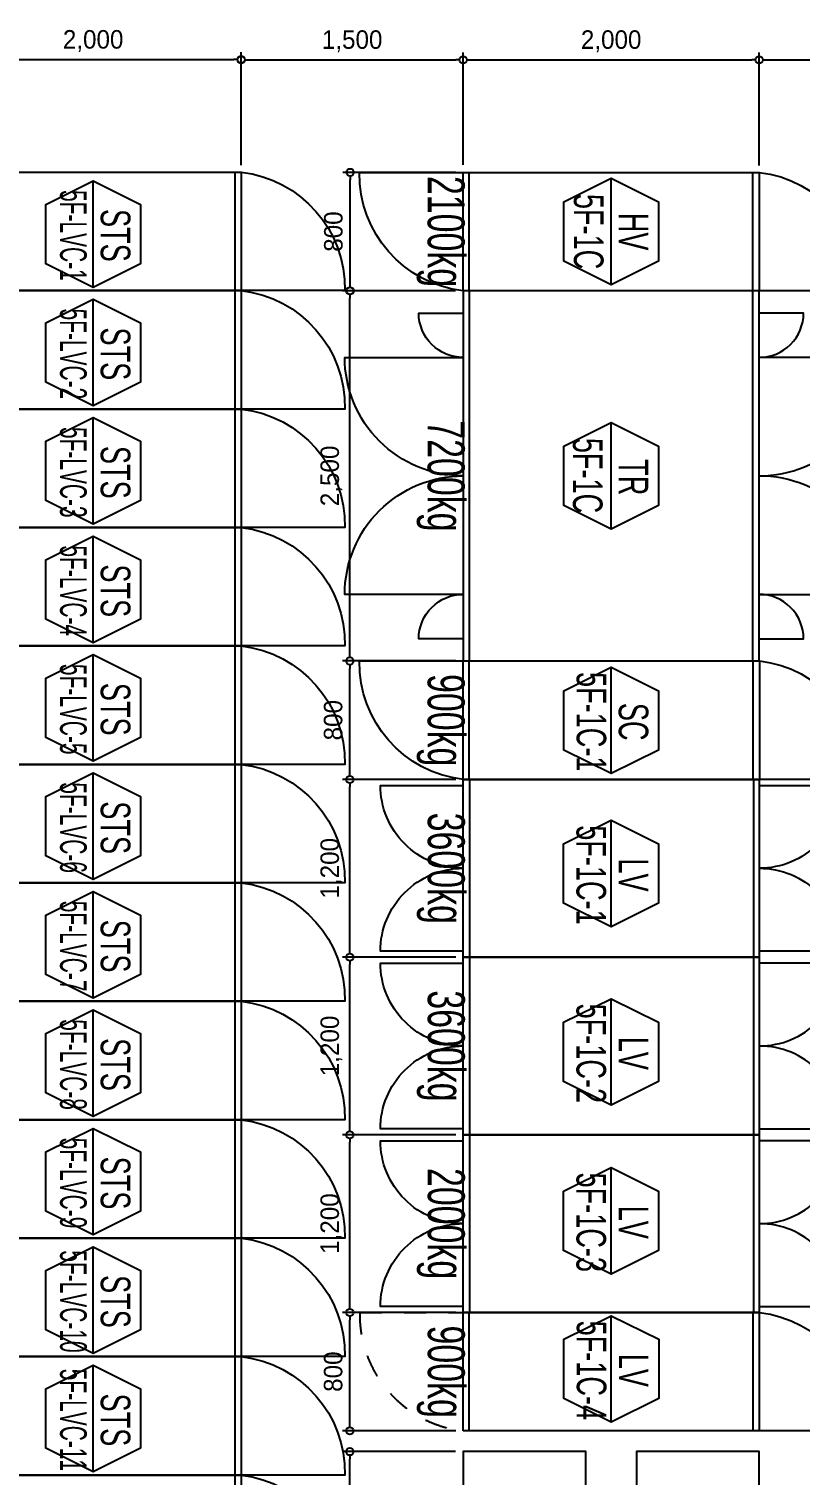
# Model space of a CAD drawing. Header units: millimetres. Extents: x 89978 to 501025, y -351975 to 837171.
# Drawn here: x 322817 to 328028, y 408050 to 417817 of the extents above; entities that cross this region are included whole.
import ezdxf
from ezdxf.enums import TextEntityAlignment as Align

# ---------------------------------------------------------------- set-up
doc = ezdxf.new("R2010")
doc.units = ezdxf.units.MM
doc.header["$LTSCALE"] = 150
doc.linetypes.add('D1', pattern=[3, 1, -1, 1])
doc.layers.get('Defpoints').update_dxf_attribs({"color": 150})
for name, color, linetype in [('------00 Switch Gear', 3, 'Continuous'), ('------00 Switch Gear_Number', 1, 'Continuous'), ('-----36 Dimension', 1, 'Continuous'), ('20251030_전기하중검토', 241, 'Continuous')]:
    doc.layers.add(name, color=color, linetype=linetype)
doc.styles.add('ELEC', font='')
doc.styles.get('ELEC').set_extended_font_data('Dotum')
doc.dimstyles.new('ELEC', dxfattribs={"dimscale": 100, "dimtxt": 2, "dimasz": 1, "dimexe": 2, "dimexo": 1, "dimgap": 1, "dimtad": 1, "dimdec": 0, "dimrnd": 0.25, "dimzin": 9, "dimdsep": 32, "dimlunit": 6, "dimtxsty": 'ELEC', "dimblk": 'Z_DOT', "dimcen": 3, "dimclrd": 7, "dimclre": 7, "dimclrt": 3, "dimadec": 0, "dimazin": 0, "dimtfac": 1, "dimtdec": 0, "dimtix": 1, "dimtmove": 2, "dimatfit": 1, "dimfxl": 1, "dimarcsym": 0})

# ---------------------------------------------------------------- blocks, each defined once
blk = doc.blocks.new('_DOTBLANK')
at = {"color": 0, "linetype": 'ByBlock'}
blk.add_line((-0.5, 0), (-1, 0), dxfattribs=at)
blk.add_circle((0, 0), 0.5, dxfattribs=at)
blk = doc.blocks.new('*D166')
at = {"layer": '-----36 Dimension', "color": 0, "lineweight": -2, "transparency": 16777216}
for p, q in [((327751, 416898.4), (327751, 417659)), ((329251, 416898.4), (329251, 417659)), ((327801, 417609), (329201, 417609))]:
    blk.add_line(p, q, dxfattribs=at)
at = {"layer": 'Defpoints', "color": 0, "transparency": 16777216}
for p in [(329251, 417609), (327751, 416848.4), (329251, 416848.4)]:
    blk.add_point(p, dxfattribs=at)
at = {"layer": '-----36 Dimension', "color": 0, "lineweight": -2, "transparency": 16777216, "xscale": 50, "yscale": 50, "zscale": 50, "rotation": 180}
blk.add_blockref('_DOTBLANK', (327751, 417609), dxfattribs=at)
at = {"layer": '-----36 Dimension', "color": 0, "lineweight": -2, "transparency": 16777216, "xscale": 50, "yscale": 50, "zscale": 50}
blk.add_blockref('_DOTBLANK', (329251, 417609), dxfattribs=at)
at = {"layer": '-----36 Dimension', "color": 0, "transparency": 16777216, "insert": (328501, 417733.6), "char_height": 125, "attachment_point": 5, "style": 'ELEC'}
blk.add_mtext('1,500', dxfattribs=at)
blk = doc.blocks.new('Z_DOT')
for p, q in [((0, -2), (0, 2)), ((-2, 0), (2, 0))]:
    blk.add_line(p, q)
for radius in [2.5, 1.25]:
    blk.add_circle((0, 0), radius)
blk = doc.blocks.new('*D172')
at = {"layer": '-----36 Dimension', "color": 0, "lineweight": -2, "transparency": 16777216}
for p, q in [((325751, 416898.4, 0), (325751, 417659, 0)), ((327751, 416895.2, 0), (327751, 417659, 0)), ((325801, 417609, 0), (327701, 417609, 0))]:
    blk.add_line(p, q, dxfattribs=at)
at = {"layer": 'Defpoints', "color": 0, "transparency": 16777216}
for p in [(327751, 417609, 0), (325751, 416848.4, 0), (327751, 416845.2, 0)]:
    blk.add_point(p, dxfattribs=at)
at = {"layer": '-----36 Dimension', "color": 0, "lineweight": -2, "transparency": 16777216, "xscale": 50, "yscale": 50, "zscale": 50, "rotation": 180}
blk.add_blockref('_DOTBLANK', (325751, 417609, 0), dxfattribs=at)
at = {"layer": '-----36 Dimension', "color": 0, "lineweight": -2, "transparency": 16777216, "xscale": 50, "yscale": 50, "zscale": 50}
blk.add_blockref('_DOTBLANK', (327751, 417609, 0), dxfattribs=at)
at = {"layer": '-----36 Dimension', "color": 0, "transparency": 16777216, "insert": (326751, 417733.6, 0), "char_height": 125, "attachment_point": 5, "style": 'ELEC'}
blk.add_mtext('2,000', dxfattribs=at)
blk = doc.blocks.new('*D175')
at = {"layer": '-----36 Dimension', "color": 0, "lineweight": -2, "transparency": 16777216}
for p, q in [((324251, 416898.4, 0), (324251, 417659, 0)), ((325751, 416898.4, 0), (325751, 417659, 0)), ((324301, 417609, 0), (325701, 417609, 0))]:
    blk.add_line(p, q, dxfattribs=at)
at = {"layer": 'Defpoints', "color": 0, "transparency": 16777216}
for p in [(325751, 417609, 0), (324251, 416848.4, 0), (325751, 416848.4, 0)]:
    blk.add_point(p, dxfattribs=at)
at = {"layer": '-----36 Dimension', "color": 0, "lineweight": -2, "transparency": 16777216, "xscale": 50, "yscale": 50, "zscale": 50, "rotation": 180}
blk.add_blockref('_DOTBLANK', (324251, 417609, 0), dxfattribs=at)
at = {"layer": '-----36 Dimension', "color": 0, "lineweight": -2, "transparency": 16777216, "xscale": 50, "yscale": 50, "zscale": 50}
blk.add_blockref('_DOTBLANK', (325751, 417609, 0), dxfattribs=at)
at = {"layer": '-----36 Dimension', "color": 0, "transparency": 16777216, "insert": (325001, 417733.6, 0), "char_height": 125, "attachment_point": 5, "style": 'ELEC'}
blk.add_mtext('1,500', dxfattribs=at)
blk = doc.blocks.new('*D176')
at = {"layer": '-----36 Dimension', "color": 0, "lineweight": -2, "transparency": 16777216}
for p, q in [((322251, 416900, 0), (322251, 417660.6, 0)), ((324251, 416896.8, 0), (324251, 417660.6, 0)), ((322301, 417610.6, 0), (324201, 417610.6, 0))]:
    blk.add_line(p, q, dxfattribs=at)
at = {"layer": 'Defpoints', "color": 0, "transparency": 16777216}
for p in [(324251, 417610.6, 0), (322251, 416850, 0), (324251, 416846.8, 0)]:
    blk.add_point(p, dxfattribs=at)
at = {"layer": '-----36 Dimension', "color": 0, "lineweight": -2, "transparency": 16777216, "xscale": 50, "yscale": 50, "zscale": 50, "rotation": 180}
blk.add_blockref('_DOTBLANK', (322251, 417610.6, 0), dxfattribs=at)
at = {"layer": '-----36 Dimension', "color": 0, "lineweight": -2, "transparency": 16777216, "xscale": 50, "yscale": 50, "zscale": 50}
blk.add_blockref('_DOTBLANK', (324251, 417610.6, 0), dxfattribs=at)
at = {"layer": '-----36 Dimension', "color": 0, "transparency": 16777216, "insert": (323251, 417735.2, 0), "char_height": 125, "attachment_point": 5, "style": 'ELEC'}
blk.add_mtext('2,000', dxfattribs=at)
blk = doc.blocks.new('STS-R')
blk.add_lwpolyline([(886993.7, -128588), (888613.7, -128588), (888613.7, -129418), (886993.7, -129418), (886993.7, -128588)])
blk = doc.blocks.new('*D136')
at = {"layer": '-----36 Dimension', "color": 0, "lineweight": -2, "transparency": 16777216}
for p, q in [((325701, 416848.4), (324937.3, 416848.4)), ((324987.3, 416098.4), (324987.3, 416798.4)), ((325697.8, 416048.4), (324937.3, 416048.4))]:
    blk.add_line(p, q, dxfattribs=at)
at = {"layer": 'Defpoints', "color": 0, "transparency": 16777216}
for p in [(324987.3, 416848.4), (325751, 416848.4, 0), (325747.8, 416048.4, 0)]:
    blk.add_point(p, dxfattribs=at)
at = {"layer": '-----36 Dimension', "color": 0, "lineweight": -2, "transparency": 16777216, "xscale": 50, "yscale": 50, "zscale": 50}
for p, rotation in [((324987.3, 416848.4), 90), ((324987.3, 416048.4), 270)]:
    blk.add_blockref('_DOTBLANK', p, dxfattribs=dict(at, rotation=rotation))
at = {"layer": '-----36 Dimension', "color": 0, "transparency": 16777216, "insert": (324874.7, 416448.4), "char_height": 125, "attachment_point": 5, "rotation": 90, "style": 'ELEC'}
blk.add_mtext('800', dxfattribs=at)
blk = doc.blocks.new('*D137')
at = {"layer": '-----36 Dimension', "color": 0, "lineweight": -2, "transparency": 16777216}
for p, q in [((325699.4, 416048.4), (324935.7, 416048.4)), ((324985.7, 413598.4), (324985.7, 415998.4)), ((325701, 413548.4), (324935.7, 413548.4))]:
    blk.add_line(p, q, dxfattribs=at)
at = {"layer": 'Defpoints', "color": 0, "transparency": 16777216}
for p in [(324985.7, 416048.4), (325749.4, 416048.4, 0), (325751, 413548.4, 0)]:
    blk.add_point(p, dxfattribs=at)
at = {"layer": '-----36 Dimension', "color": 0, "lineweight": -2, "transparency": 16777216, "xscale": 50, "yscale": 50, "zscale": 50}
for p, rotation in [((324985.7, 416048.4), 90), ((324985.7, 413548.4), 270)]:
    blk.add_blockref('_DOTBLANK', p, dxfattribs=dict(at, rotation=rotation))
at = {"layer": '-----36 Dimension', "color": 0, "transparency": 16777216, "insert": (324861, 414798.4), "char_height": 125, "attachment_point": 5, "rotation": 90, "style": 'ELEC'}
blk.add_mtext('2,500', dxfattribs=at)
blk = doc.blocks.new('*D138')
at = {"layer": '-----36 Dimension', "color": 0, "lineweight": -2, "transparency": 16777216}
for p, q in [((325699.4, 413548.4), (324935.7, 413548.4)), ((324985.7, 412798.4), (324985.7, 413498.4)), ((325702, 412748.4), (324935.7, 412748.4))]:
    blk.add_line(p, q, dxfattribs=at)
at = {"layer": 'Defpoints', "color": 0, "transparency": 16777216}
for p in [(324985.7, 413548.4), (325749.4, 413548.4, 0), (325752, 412748.4, 0)]:
    blk.add_point(p, dxfattribs=at)
at = {"layer": '-----36 Dimension', "color": 0, "lineweight": -2, "transparency": 16777216, "xscale": 50, "yscale": 50, "zscale": 50}
for p, rotation in [((324985.7, 413548.4), 90), ((324985.7, 412748.4), 270)]:
    blk.add_blockref('_DOTBLANK', p, dxfattribs=dict(at, rotation=rotation))
at = {"layer": '-----36 Dimension', "color": 0, "transparency": 16777216, "insert": (324873.1, 413148.4), "char_height": 125, "attachment_point": 5, "rotation": 90, "style": 'ELEC'}
blk.add_mtext('800', dxfattribs=at)
blk = doc.blocks.new('*D139')
at = {"layer": '-----36 Dimension', "color": 0, "lineweight": -2, "transparency": 16777216}
for p, q in [((325699.4, 412748.4), (324935.7, 412748.4)), ((324985.7, 411598.4), (324985.7, 412698.4)), ((325702, 411548.4), (324935.7, 411548.4))]:
    blk.add_line(p, q, dxfattribs=at)
at = {"layer": 'Defpoints', "color": 0, "transparency": 16777216}
for p in [(324985.7, 412748.4), (325749.4, 412748.4, 0), (325752, 411548.4, 0)]:
    blk.add_point(p, dxfattribs=at)
at = {"layer": '-----36 Dimension', "color": 0, "lineweight": -2, "transparency": 16777216, "xscale": 50, "yscale": 50, "zscale": 50}
for p, rotation in [((324985.7, 412748.4), 90), ((324985.7, 411548.4), 270)]:
    blk.add_blockref('_DOTBLANK', p, dxfattribs=dict(at, rotation=rotation))
at = {"layer": '-----36 Dimension', "color": 0, "transparency": 16777216, "insert": (324861, 412148.4), "char_height": 125, "attachment_point": 5, "rotation": 90, "style": 'ELEC'}
blk.add_mtext('1,200', dxfattribs=at)
blk = doc.blocks.new('*D140')
at = {"layer": '-----36 Dimension', "color": 0, "lineweight": -2, "transparency": 16777216}
for p, q in [((325699.4, 411548.4), (324935.7, 411548.4)), ((324985.7, 410398.4), (324985.7, 411498.4)), ((325702, 410348.4), (324935.7, 410348.4))]:
    blk.add_line(p, q, dxfattribs=at)
at = {"layer": 'Defpoints', "color": 0, "transparency": 16777216}
for p in [(324985.7, 411548.4), (325749.4, 411548.4, 0), (325752, 410348.4, 0)]:
    blk.add_point(p, dxfattribs=at)
at = {"layer": '-----36 Dimension', "color": 0, "lineweight": -2, "transparency": 16777216, "xscale": 50, "yscale": 50, "zscale": 50}
for p, rotation in [((324985.7, 411548.4), 90), ((324985.7, 410348.4), 270)]:
    blk.add_blockref('_DOTBLANK', p, dxfattribs=dict(at, rotation=rotation))
at = {"layer": '-----36 Dimension', "color": 0, "transparency": 16777216, "insert": (324861, 410948.4), "char_height": 125, "attachment_point": 5, "rotation": 90, "style": 'ELEC'}
blk.add_mtext('1,200', dxfattribs=at)
blk = doc.blocks.new('*D141')
at = {"layer": '-----36 Dimension', "color": 0, "lineweight": -2, "transparency": 16777216}
for p, q in [((325699.4, 410348.4), (324935.7, 410348.4)), ((324985.7, 409198.4), (324985.7, 410298.4)), ((325702, 409148.4), (324935.7, 409148.4))]:
    blk.add_line(p, q, dxfattribs=at)
at = {"layer": 'Defpoints', "color": 0, "transparency": 16777216}
for p in [(324985.7, 410348.4), (325749.4, 410348.4, 0), (325752, 409148.4, 0)]:
    blk.add_point(p, dxfattribs=at)
at = {"layer": '-----36 Dimension', "color": 0, "lineweight": -2, "transparency": 16777216, "xscale": 50, "yscale": 50, "zscale": 50}
for p, rotation in [((324985.7, 410348.4), 90), ((324985.7, 409148.4), 270)]:
    blk.add_blockref('_DOTBLANK', p, dxfattribs=dict(at, rotation=rotation))
at = {"layer": '-----36 Dimension', "color": 0, "transparency": 16777216, "insert": (324861, 409748.4), "char_height": 125, "attachment_point": 5, "rotation": 90, "style": 'ELEC'}
blk.add_mtext('1,200', dxfattribs=at)
blk = doc.blocks.new('*D142')
at = {"layer": '-----36 Dimension', "color": 0, "lineweight": -2, "transparency": 16777216}
for p, q in [((325699.4, 409148.4), (324935.7, 409148.4)), ((324985.7, 408398.4), (324985.7, 409098.4)), ((325702, 408348.4), (324935.7, 408348.4))]:
    blk.add_line(p, q, dxfattribs=at)
at = {"layer": 'Defpoints', "color": 0, "transparency": 16777216}
for p in [(324985.7, 409148.4), (325749.4, 409148.4, 0), (325752, 408348.4, 0)]:
    blk.add_point(p, dxfattribs=at)
at = {"layer": '-----36 Dimension', "color": 0, "lineweight": -2, "transparency": 16777216, "xscale": 50, "yscale": 50, "zscale": 50}
for p, rotation in [((324985.7, 409148.4), 90), ((324985.7, 408348.4), 270)]:
    blk.add_blockref('_DOTBLANK', p, dxfattribs=dict(at, rotation=rotation))
at = {"layer": '-----36 Dimension', "color": 0, "transparency": 16777216, "insert": (324873.1, 408748.4), "char_height": 125, "attachment_point": 5, "rotation": 90, "style": 'ELEC'}
blk.add_mtext('800', dxfattribs=at)
blk = doc.blocks.new('*D143')
at = {"layer": '-----36 Dimension', "color": 0, "lineweight": -2, "transparency": 16777216}
for p, q in [((325700, 408208.4), (324935.7, 408208.4)), ((324985.7, 406638.4), (324985.7, 408158.4)), ((325702, 406588.4), (324935.7, 406588.4))]:
    blk.add_line(p, q, dxfattribs=at)
at = {"layer": 'Defpoints', "color": 0, "transparency": 16777216}
for p in [(324985.7, 408208.4), (325750, 408208.4, 0), (325752, 406588.4, 0)]:
    blk.add_point(p, dxfattribs=at)
at = {"layer": '-----36 Dimension', "color": 0, "lineweight": -2, "transparency": 16777216, "xscale": 50, "yscale": 50, "zscale": 50}
for p, rotation in [((324985.7, 408208.4), 90), ((324985.7, 406588.4), 270)]:
    blk.add_blockref('_DOTBLANK', p, dxfattribs=dict(at, rotation=rotation))
at = {"layer": '-----36 Dimension', "color": 0, "transparency": 16777216, "insert": (324861, 407398.4), "char_height": 125, "attachment_point": 5, "rotation": 90, "style": 'ELEC'}
blk.add_mtext('1,620', dxfattribs=at)

msp = doc.modelspace()

# ---------------------------------------------------------------- linework, layer by layer
at = {"layer": '------00 Switch Gear'}
for p, q in [((324210, 416050, 0), (324210, 416850, 0)), ((325791, 416048.4, 0), (325791, 416848.4, 0)), ((327709, 416048.4, 0), (327709, 416848.4, 0)), ((324210, 415250, 0), (324210, 416050, 0)), ((325795, 413548.4, 0), (325795, 416048.4, 0)), ((327709, 413548.4, 0), (327709, 416048.4, 0)), ((324210, 414450, 0), (324210, 415250, 0)), ((324210, 413650, 0), (324210, 414450, 0)), ((324210, 412850, 0), (324210, 413650, 0)), ((325791, 412748.4, 0), (325791, 413548.4, 0)), ((327711, 412748.4, 0), (327711, 413548.4, 0)), ((324210, 412050, 0), (324210, 412850, 0)), ((325794, 412748.4, 0), (325794, 411548.4, 0)), ((327712, 412748.4, 0), (327712, 411548.4, 0)), ((324210, 411250, 0), (324210, 412050, 0)), ((325794, 411548.4, 0), (325794, 410348.4, 0)), ((327712, 411548.4, 0), (327712, 410348.4, 0)), ((324210, 410450, 0), (324210, 411250, 0)), ((324209.9, 409650, 0), (324209.9, 410450, 0)), ((325794, 410348.4, 0), (325794, 409148.4, 0)), ((327712, 410348.4, 0), (327712, 409148.4, 0)), ((324209.9, 408850, 0), (324209.9, 409650, 0)), ((325792, 408348.4, 0), (325792, 409148.4, 0)), ((327710, 408348.4, 0), (327710, 409148.4, 0)), ((324209.9, 408050, 0), (324209.9, 408850, 0)), ((324209.9, 407250, 0), (324209.9, 408050, 0))]:
    msp.add_line(p, q, dxfattribs=at)
at = {"layer": '------00 Switch Gear', "elevation": 0}
for points in [[(322250, 416050), (322250, 416850), (324252, 416850), (324252, 416050)], [(325751, 416048.4), (325751, 416848.4), (327751, 416848.4), (327751, 416048.4)], [(322250, 415250), (322250, 416050), (324252, 416050), (324252, 415250)], [(327751, 413548.4), (327751, 416048.4), (325751, 416048.4), (325751, 413548.4)], [(322250, 414450), (322250, 415250), (324252, 415250), (324252, 414450)], [(322250, 413650), (322250, 414450), (324252, 414450), (324252, 413650)], [(322250, 412850), (322250, 413650), (324252, 413650), (324252, 412850)], [(325751, 412748.4), (325751, 413548.4), (327753, 413548.4), (327753, 412748.4)], [(322250, 412050), (322250, 412850), (324252, 412850), (324252, 412050)], [(327752, 412748.4), (327752, 411548.4), (325752, 411548.4), (325752, 412748.4)], [(322250, 411250), (322250, 412050), (324252, 412050), (324252, 411250)], [(327752, 411548.4), (327752, 410348.4), (325752, 410348.4), (325752, 411548.4)], [(322250, 410450), (322250, 411250), (324252, 411250), (324252, 410450)], [(322249.9, 409650), (322249.9, 410450), (324251.9, 410450), (324251.9, 409650)], [(327752, 410348.4), (327752, 409148.4), (325752, 409148.4), (325752, 410348.4)], [(322249.9, 408850), (322249.9, 409650), (324251.9, 409650), (324251.9, 408850)], [(325752, 408348.4), (325752, 409148.4), (327752, 409148.4), (327752, 408348.4)], [(322249.9, 408050), (322249.9, 408850), (324251.9, 408850), (324251.9, 408050)], [(322249.9, 407250), (322249.9, 408050), (324251.9, 408050), (324251.9, 407250)]]:
    msp.add_lwpolyline(points, close=True, dxfattribs=at)
for points in [[(324252, 416850, -0.385743), (324952, 416050), (324252, 416050)], [(325751, 416048.4, -0.385743), (325051, 416848.4), (325751, 416848.4)], [(327751, 416848.4, -0.385743), (328451, 416048.4), (327751, 416048.4)], [(324252, 416050, -0.385743), (324952, 415250), (324252, 415250)], [(325751, 413698.4), (325451, 413698.4, -0.414214), (325751, 413998.4), (324951, 413998.4, -0.414214), (325751, 414798.4, -0.414214), (324951, 415598.4), (325751, 415598.4, -0.414214), (325451, 415898.4), (325751, 415898.4)], [(327751, 413698.4), (328051, 413698.4, 0.414214), (327751, 413998.4), (328551, 413998.4, 0.414214), (327751, 414798.4, 0.414214), (328551, 415598.4), (327751, 415598.4, 0.414214), (328051, 415898.4), (327751, 415898.4)], [(324252, 415250, -0.385743), (324952, 414450), (324252, 414450)], [(324252, 414450, -0.385743), (324952, 413650), (324252, 413650)], [(324252, 413650, -0.385743), (324952, 412850), (324252, 412850)], [(325751, 412748.4, -0.385743), (325051, 413548.4), (325751, 413548.4)], [(327753, 413548.4, -0.385743), (328453, 412748.4), (327753, 412748.4)], [(324252, 412850, -0.385743), (324952, 412050), (324252, 412050)], [(325752, 411588.4), (325192, 411588.4, -0.414214), (325752, 412148.4, -0.414214), (325192, 412708.4), (325752, 412708.4)], [(327752, 412708.4), (328312, 412708.4), (328312, 412708.4, -0.414214), (327752, 412148.4, -0.414214), (328312, 411588.4), (327752, 411588.4)], [(324252, 412050, -0.385743), (324952, 411250), (324252, 411250)], [(325752, 410388.4), (325192, 410388.4, -0.414214), (325752, 410948.4, -0.414214), (325192, 411508.4), (325752, 411508.4)], [(327752, 410388.4), (328312, 410388.4, 0.414214), (327752, 410948.4, 0.414214), (328312, 411508.4), (328312, 411508.4), (327752, 411508.4)], [(324252, 411250, -0.385743), (324952, 410450), (324252, 410450)], [(324251.9, 410450, -0.385743), (324951.9, 409650), (324251.9, 409650)], [(325752, 409188.4), (325192, 409188.4, -0.414214), (325752, 409748.4, -0.414214), (325192, 410308.4), (325752, 410308.4)], [(327752, 409188.4), (328312, 409188.4, 0.414214), (327752, 409748.4, 0.414214), (328312, 410308.4), (328312, 410308.4), (327752, 410308.4)], [(324251.9, 409650, -0.385743), (324951.9, 408850), (324251.9, 408850)], [(327752, 409148.4, -0.385743), (328452, 408348.4), (327752, 408348.4)], [(324251.9, 408850, -0.385743), (324951.9, 408050), (324251.9, 408050)], [(324251.9, 408050, -0.385743), (324951.9, 407250), (324210.9, 407250)]]:
    msp.add_lwpolyline(points, format="xyb", dxfattribs=at)
at = {"layer": '------00 Switch Gear', "linetype": 'D1', "elevation": 0}
msp.add_lwpolyline([(325752, 408348.4, -0.385743), (325052, 409148.4), (325752, 409148.4)], format="xyb", dxfattribs=at)
at = {"layer": '------00 Switch Gear_Number', "elevation": 0}
for points in [[(323251, 416071.8), (323251, 416791.8), (323571, 416632.2), (323571, 416231.5), (323251, 416071.8), (322931, 416231.5), (322931, 416632.2), (323251, 416791.8)], [(326751, 416088.4), (326751, 416808.4), (327071, 416648.8), (327071, 416248.1), (326751, 416088.4), (326431, 416248.1), (326431, 416648.8), (326751, 416808.4)], [(323251, 415271.8), (323251, 415991.8), (323571, 415832.2), (323571, 415431.5), (323251, 415271.8), (322931, 415431.5), (322931, 415832.2), (323251, 415991.8)], [(323251, 414471.8), (323251, 415191.8), (323571, 415032.2), (323571, 414631.5), (323251, 414471.8), (322931, 414631.5), (322931, 415032.2), (323251, 415191.8)], [(326751, 414438.4), (326751, 415158.4), (327071, 414998.8), (327071, 414598.1), (326751, 414438.4), (326431, 414598.1), (326431, 414998.8), (326751, 415158.4)], [(323251, 413671.8), (323251, 414391.8), (323571, 414232.2), (323571, 413831.5), (323251, 413671.8), (322931, 413831.5), (322931, 414232.2), (323251, 414391.8)], [(323251, 412871.8), (323251, 413591.8), (323571, 413432.2), (323571, 413031.5), (323251, 412871.8), (322931, 413031.5), (322931, 413432.2), (323251, 413591.8)], [(326751, 412787.3), (326751, 413507.3), (327071, 413347.6), (327071, 412946.9), (326751, 412787.3), (326431, 412946.9), (326431, 413347.6), (326751, 413507.3)], [(323251, 412071.8), (323251, 412791.8), (323571, 412632.2), (323571, 412231.5), (323251, 412071.8), (322931, 412231.5), (322931, 412632.2), (323251, 412791.8)], [(326750, 411752.2), (326750, 412472.2), (327070, 412312.6), (327070, 411911.9), (326750, 411752.2), (326430, 411911.9), (326430, 412312.6), (326750, 412472.2)], [(323251, 411271.8), (323251, 411991.8), (323571, 411832.2), (323571, 411431.5), (323251, 411271.8), (322931, 411431.5), (322931, 411832.2), (323251, 411991.8)], [(326750, 410547.5), (326750, 411267.5), (327070, 411107.9), (327070, 410707.2), (326750, 410547.5), (326430, 410707.2), (326430, 411107.9), (326750, 411267.5)], [(323251, 410471.8), (323251, 411191.8), (323571, 411032.2), (323571, 410631.5), (323251, 410471.8), (322931, 410631.5), (322931, 411032.2), (323251, 411191.8)], [(323251.1, 409671.8), (323251.1, 410391.8), (323571.1, 410232.2), (323571.1, 409831.5), (323251.1, 409671.8), (322931.1, 409831.5), (322931.1, 410232.2), (323251.1, 410391.8)], [(326750, 409406.5), (326750, 410126.5), (327070, 409966.9), (327070, 409566.2), (326750, 409406.5), (326430, 409566.2), (326430, 409966.9), (326750, 410126.5)], [(323251.1, 408871.8), (323251.1, 409591.8), (323571.1, 409432.2), (323571.1, 409031.5), (323251.1, 408871.8), (322931.1, 409031.5), (322931.1, 409432.2), (323251.1, 409591.8)], [(326752, 408406.5), (326752, 409126.5), (327072, 408966.9), (327072, 408566.2), (326752, 408406.5), (326432, 408566.2), (326432, 408966.9), (326752, 409126.5)], [(323251.1, 408071.8), (323251.1, 408791.8), (323571.1, 408632.2), (323571.1, 408231.5), (323251.1, 408071.8), (322931.1, 408231.5), (322931.1, 408632.2), (323251.1, 408791.8)]]:
    msp.add_lwpolyline(points, dxfattribs=at)

# ---------------------------------------------------------------- block references
at = {"layer": '------00 Switch Gear', "xscale": -1, "rotation": 270}
for p in [(455168, -480405.3, 0), (456340, -480405.3, 0)]:
    msp.add_blockref('STS-R', p, dxfattribs=at)

# ---------------------------------------------------------------- texts
at = {"layer": '------00 Switch Gear_Number', "color": 0, "style": 'ELEC'}
for s, height, width, p in [('5F-LVC-1', 180, 0.6, (323117.6, 416422.6, 0)), ('5F-1C', 200, 0.7, (326599.3, 416448.4, 0)), ('STS', 200, 0.7, (323402.2, 416422.6, 0)), ('HV', 200, 0.7, (326902.2, 416448.4, 0)), ('5F-LVC-2', 180, 0.6, (323117.6, 415622.6, 0)), ('STS', 200, 0.7, (323402.2, 415622.6, 0)), ('5F-LVC-3', 180, 0.6, (323117.6, 414822.6, 0)), ('5F-1C', 200, 0.7, (326592.7, 414800.9, 0)), ('STS', 200, 0.7, (323402.2, 414822.6, 0)), ('TR', 200, 0.7, (326902.2, 414789.2, 0)), ('5F-LVC-4', 180, 0.6, (323117.6, 414022.6, 0)), ('STS', 200, 0.7, (323402.2, 414022.6, 0)), ('5F-LVC-5', 180, 0.6, (323117.6, 413222.6, 0)), ('5F-1C-1', 200, 0.7, (326617.6, 413138, 0)), ('STS', 200, 0.7, (323402.2, 413222.6, 0)), ('SC', 200, 0.7, (326902.2, 413138, 0)), ('5F-LVC-6', 180, 0.6, (323117.6, 412422.6, 0)), ('STS', 200, 0.7, (323402.2, 412422.6, 0)), ('5F-1C-1', 200, 0.7, (326616.6, 412103, 0)), ('LV', 200, 0.7, (326901.2, 412103, 0)), ('5F-LVC-7', 180, 0.6, (323117.6, 411622.6, 0)), ('STS', 200, 0.7, (323402.2, 411622.6, 0)), ('5F-1C-2', 200, 0.7, (326616.6, 410898.3, 0)), ('5F-LVC-8', 180, 0.6, (323117.6, 410822.6, 0)), ('STS', 200, 0.7, (323402.2, 410822.6, 0)), ('LV', 200, 0.7, (326901.2, 410898.3, 0)), ('5F-LVC-9', 180, 0.6, (323117.7, 410022.6, 0)), ('STS', 200, 0.7, (323402.3, 410022.6, 0)), ('5F-1C-3', 200, 0.7, (326616.6, 409757.3, 0)), ('LV', 200, 0.7, (326901.2, 409757.3, 0)), ('5F-LVC-10', 180, 0.6, (323117.7, 409222.6, 0)), ('STS', 200, 0.7, (323402.3, 409222.6, 0)), ('5F-1C-4', 200, 0.7, (326618.6, 408757.3, 0)), ('5F-LVC-11', 180, 0.6, (323117.7, 408422.6, 0)), ('LV', 200, 0.7, (326903.2, 408757.3, 0)), ('STS', 200, 0.7, (323402.3, 408422.6, 0))]:
    msp.add_text(s, height=height, rotation=270, dxfattribs=dict(at, width=width)).set_placement(p, align=Align.MIDDLE_CENTER)
at = {"layer": '20251030_전기하중검토', "style": 'ELEC', "width": 0.7}
for s, p in [('2100kg', (325605, 416448.7, 0)), ('7200kg', (325605, 414798.4, 0)), ('900kg', (325605, 413148.4, 0)), ('3600kg', (325606, 412148.4, 0)), ('3600kg', (325606, 410948.4, 0)), ('2000kg', (325606, 409748.4, 0)), ('900kg', (325606, 408748.4, 0))]:
    msp.add_text(s, height=250, rotation=270, dxfattribs=at).set_placement(p, align=Align.MIDDLE)

# ---------------------------------------------------------------- dimensions: what is measured, and where the dimension line sits
at = {"layer": '-----36 Dimension'}
for base, p1, p2, angle, picture, middle in [((324251, 417610.6, 0), (322251, 416850, 0), (324251, 416846.8, 0), 180, '*D176', (323251, 417735.2, 0)), ((325751, 417609, 0), (324251, 416848.4, 0), (325751, 416848.4, 0), 180, '*D175', (325001, 417733.6, 0)), ((327751, 417609, 0), (325751, 416848.4, 0), (327751, 416845.2, 0), 180, '*D172', (326751, 417733.6, 0)), ((329251, 417609, 0), (327751, 416848.4, 0), (329251, 416848.4, 0), 180, '*D166', (328501, 417733.6, 0)), ((324987.3, 416848.4, 0), (325747.8, 416048.4, 0), (325751, 416848.4, 0), 270, '*D136', (324874.7, 416448.4, 0)), ((324985.7, 416048.4, 0), (325751, 413548.4, 0), (325749.4, 416048.4, 0), 270, '*D137', (324861, 414798.4, 0)), ((324985.7, 413548.4, 0), (325752, 412748.4, 0), (325749.4, 413548.4, 0), 270, '*D138', (324873.1, 413148.4, 0)), ((324985.7, 412748.4, 0), (325752, 411548.4, 0), (325749.4, 412748.4, 0), 270, '*D139', (324861, 412148.4, 0)), ((324985.7, 411548.4, 0), (325752, 410348.4, 0), (325749.4, 411548.4, 0), 270, '*D140', (324861, 410948.4, 0)), ((324985.7, 410348.4, 0), (325752, 409148.4, 0), (325749.4, 410348.4, 0), 270, '*D141', (324861, 409748.4, 0)), ((324985.7, 409148.4, 0), (325752, 408348.4, 0), (325749.4, 409148.4, 0), 270, '*D142', (324873.1, 408748.4, 0)), ((324985.7, 408208.4, 0), (325752, 406588.4, 0), (325750, 408208.4, 0), 270, '*D143', (324861, 407398.4, 0))]:
    dim = msp.add_linear_dim(base=base, p1=p1, p2=p2, angle=angle, dimstyle='ELEC', override={"dimscale": 50, "dimtxt": 2.5, "dimexe": 1, "dimtad": 2, "dimtxsty": 'ELEC', "dimblk1": 'DOTBLANK', "dimblk2": 'DOTBLANK', "dimsah": 1, "dimclrd": 0, "dimclre": 0, "dimclrt": 0}, dxfattribs=at)
    dim.commit()
    dim.dimension.update_dxf_attribs({"geometry": picture, "text_midpoint": middle})

doc.saveas('drawing.dxf')
